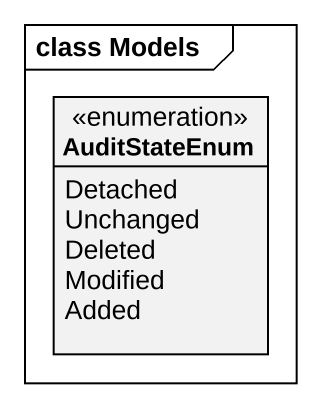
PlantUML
@startuml
mainframe class Models
hide circle
hide empty members
enum AuditStateEnum {
  Detached
  Unchanged
  Deleted
  Modified
  Added
}
@enduml
